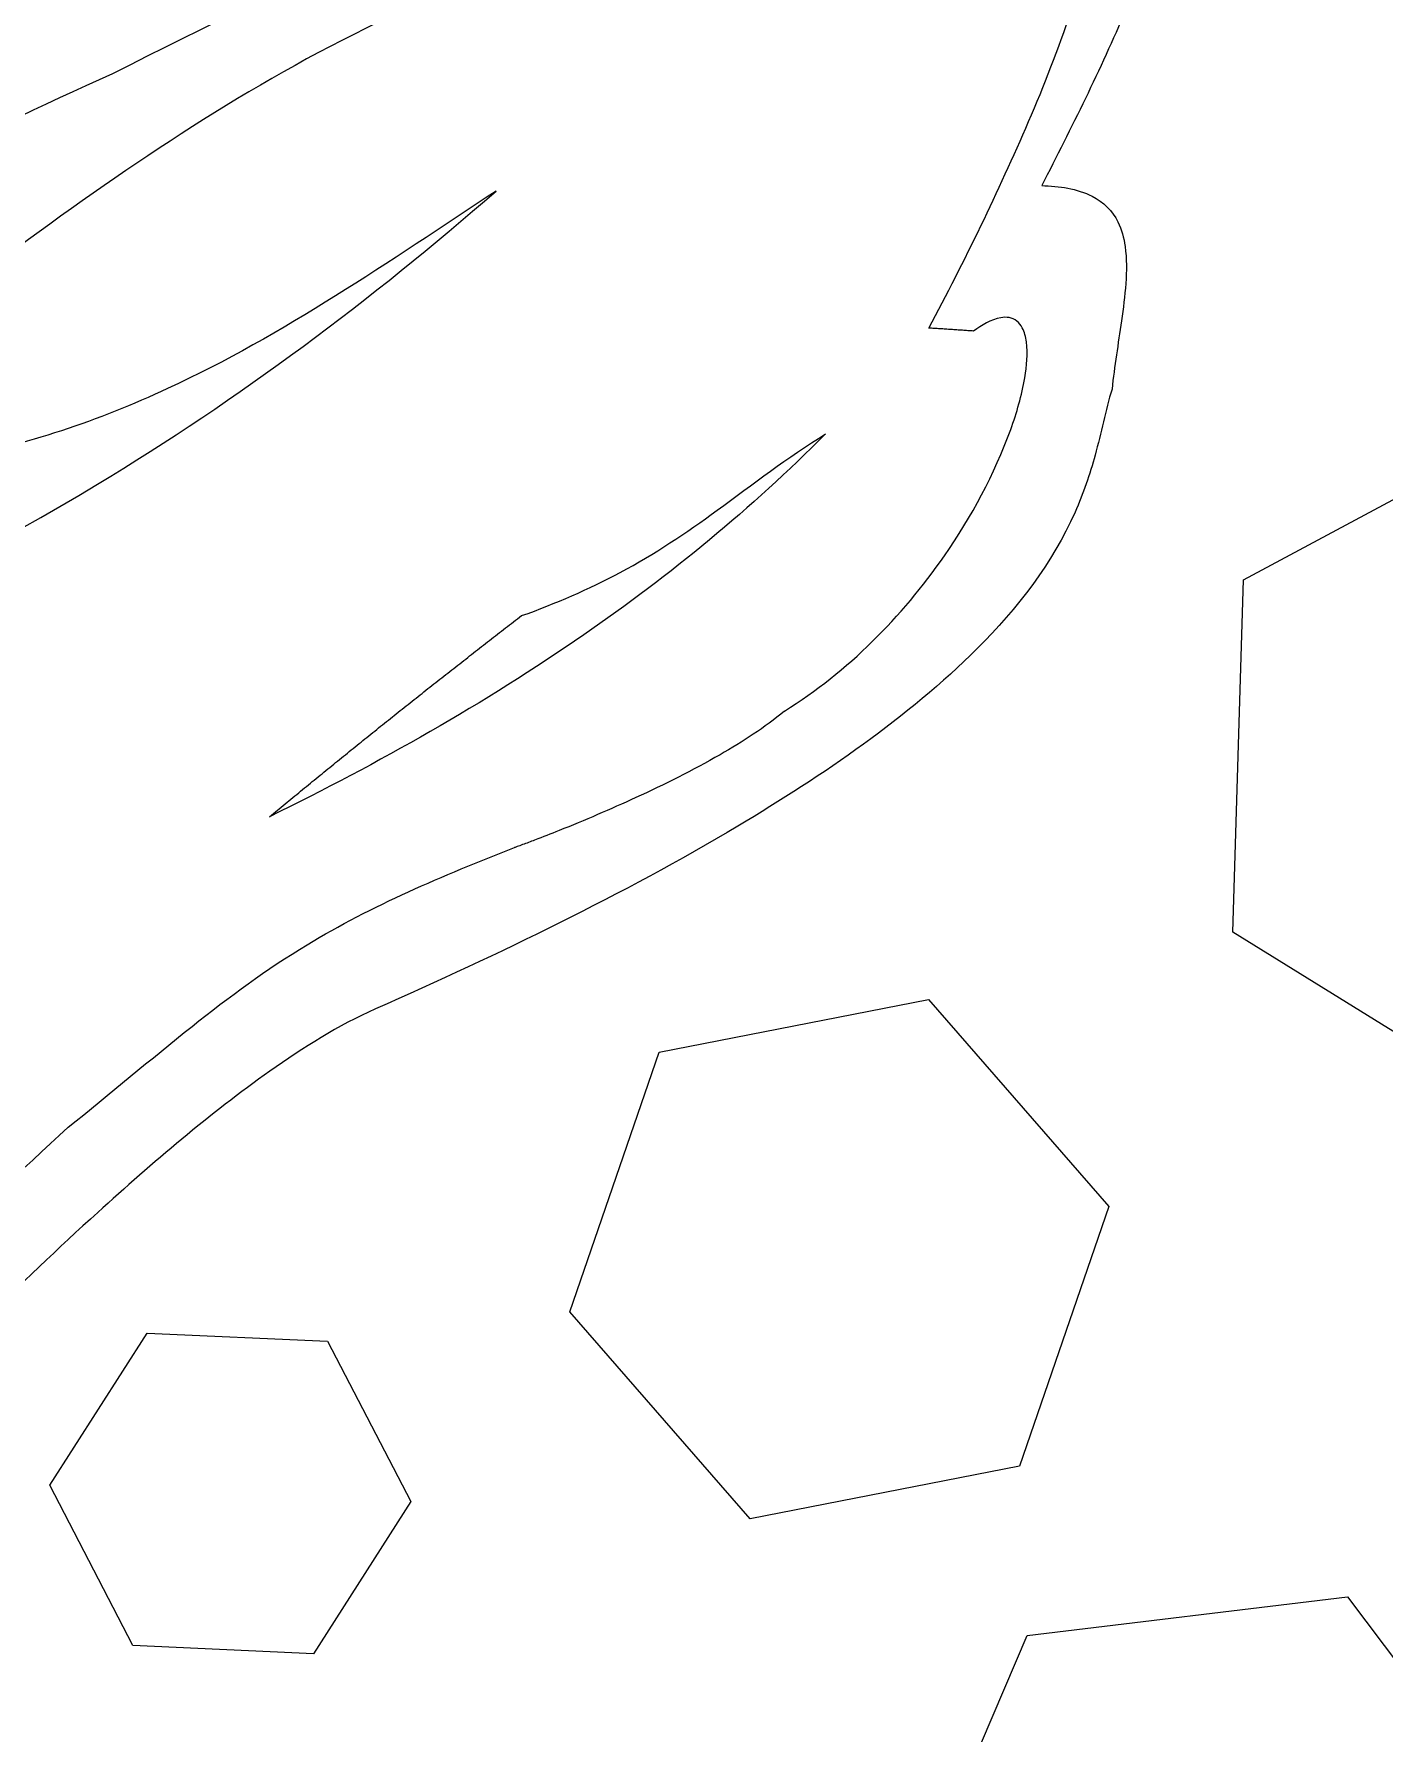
# Model space of a CAD drawing. Header units: millimetres. Extents: x -94 to 94, y -92 to 96.
# Drawn here: x -39.26 to -23.5, y 15.58 to 35.43 of the extents above; entities that cross this region are included whole.
import ezdxf

# ---------------------------------------------------------------- set-up
doc = ezdxf.new("R2010")
doc.units = ezdxf.units.MM
doc.layers.add('Fillet', color=7, linetype='CONTINUOUS')

msp = doc.modelspace()

# ---------------------------------------------------------------- linework, layer by layer
at = {"layer": 'Fillet'}
for p, q in [((-38.3419, 34.9638), (-38.3419, 34.9638, 4)), ((-38.3419, 34.9638), (-38.3419, 34.9638, 4)), ((-33.8657, 33.5921), (-33.8657, 33.5921, 4)), ((-33.8657, 33.5921), (-33.8657, 33.5921, 4)), ((-27.4933, 33.6555), (-27.4933, 33.6555, 4)), ((-27.4933, 33.6555), (-27.4933, 33.6555, 4)), ((-28.8118, 31.9913), (-28.8118, 31.9913, 4)), ((-28.8118, 31.9913), (-28.8118, 31.9913, 4)), ((-28.2886, 31.9563), (-28.2886, 31.9563, 4)), ((-28.2886, 31.9563), (-28.2886, 31.9563, 4)), ((-26.6719, 31.2779), (-26.6719, 31.2779, 4)), ((-26.6719, 31.2779), (-26.6719, 31.2779, 4)), ((-25.1346, 29.0495), (-21.5054, 30.998)), ((-25.1346, 29.0495), (-21.5054, 30.998)), ((-25.1346, 29.0495, 4), (-21.5054, 30.998, 4)), ((-25.1346, 29.0495, 4), (-21.5054, 30.998, 4)), ((-30.0177, 30.7544), (-30.0177, 30.7544, 4)), ((-30.0177, 30.7544), (-30.0177, 30.7544, 4)), ((-25.2618, 24.9322), (-25.1346, 29.0495)), ((-25.2618, 24.9322), (-25.1346, 29.0495)), ((-25.2618, 24.9322, 4), (-25.1346, 29.0495, 4)), ((-25.2618, 24.9322, 4), (-25.1346, 29.0495, 4)), ((-25.1346, 29.0495), (-25.1346, 29.0495, 4)), ((-25.1346, 29.0495), (-25.1346, 29.0495, 4)), ((-33.5671, 28.6316), (-33.5671, 28.6316, 4)), ((-33.5671, 28.6316), (-33.5671, 28.6316, 4)), ((-28.2461, 28.2475), (-28.2461, 28.2475, 4)), ((-28.2461, 28.2475), (-28.2461, 28.2475, 4)), ((-30.4978, 27.5171), (-30.4978, 27.5171, 4)), ((-30.4978, 27.5171), (-30.4978, 27.5171, 4)), ((-36.5099, 26.283), (-36.5099, 26.283, 4)), ((-36.5099, 26.283), (-36.5099, 26.283, 4)), ((-33.6493, 25.9216), (-33.6493, 25.9216, 4)), ((-33.6493, 25.9216), (-33.6493, 25.9216, 4)), ((-21.7597, 22.7635), (-25.2618, 24.9322)), ((-25.2618, 24.9322), (-25.2618, 24.9322, 4)), ((-21.7597, 22.7635), (-25.2618, 24.9322)), ((-21.7597, 22.7635, 4), (-25.2618, 24.9322, 4)), ((-25.2618, 24.9322), (-25.2618, 24.9322, 4)), ((-21.7597, 22.7635, 4), (-25.2618, 24.9322, 4)), ((-35.2742, 24.0372), (-35.2742, 24.0372, 4)), ((-35.2742, 24.0372), (-35.2742, 24.0372, 4)), ((-31.9624, 23.5321), (-28.8155, 24.1465)), ((-31.9624, 23.5321), (-28.8155, 24.1465)), ((-31.9624, 23.5321, 4), (-28.8155, 24.1465, 4)), ((-31.9624, 23.5321, 4), (-28.8155, 24.1465, 4)), ((-28.8155, 24.1465), (-26.7099, 21.7284)), ((-28.8155, 24.1465), (-26.7099, 21.7284)), ((-28.8155, 24.1465), (-28.8155, 24.1465, 4)), ((-28.8155, 24.1465, 4), (-26.7099, 21.7284, 4)), ((-28.8155, 24.1465), (-28.8155, 24.1465, 4)), ((-28.8155, 24.1465, 4), (-26.7099, 21.7284, 4)), ((-33.0038, 20.4995), (-31.9624, 23.5321)), ((-33.0038, 20.4995), (-31.9624, 23.5321)), ((-33.0038, 20.4995, 4), (-31.9624, 23.5321, 4)), ((-33.0038, 20.4995, 4), (-31.9624, 23.5321, 4)), ((-31.9624, 23.5321), (-31.9624, 23.5321, 4)), ((-31.9624, 23.5321), (-31.9624, 23.5321, 4)), ((-38.8621, 22.6541), (-38.8621, 22.6541, 4)), ((-38.8621, 22.6541), (-38.8621, 22.6541, 4)), ((-26.7099, 21.7284), (-27.7512, 18.6958)), ((-26.7099, 21.7284), (-27.7512, 18.6958)), ((-26.7099, 21.7284, 4), (-27.7512, 18.6958, 4)), ((-26.7099, 21.7284, 4), (-27.7512, 18.6958, 4)), ((-26.7099, 21.7284), (-26.7099, 21.7284, 4)), ((-26.7099, 21.7284), (-26.7099, 21.7284, 4)), ((-30.8982, 18.0814), (-33.0038, 20.4995)), ((-33.0038, 20.4995), (-33.0038, 20.4995, 4)), ((-30.8982, 18.0814), (-33.0038, 20.4995)), ((-30.8982, 18.0814, 4), (-33.0038, 20.4995, 4)), ((-33.0038, 20.4995), (-33.0038, 20.4995, 4)), ((-30.8982, 18.0814, 4), (-33.0038, 20.4995, 4)), ((-39.0786, 18.4725), (-37.942, 20.2504)), ((-39.0786, 18.4725), (-37.942, 20.2504)), ((-39.0786, 18.4725, 4), (-37.942, 20.2504, 4)), ((-39.0786, 18.4725, 4), (-37.942, 20.2504, 4)), ((-37.942, 20.2504), (-35.8339, 20.155)), ((-37.942, 20.2504), (-35.8339, 20.155)), ((-37.942, 20.2504), (-37.942, 20.2504, 4)), ((-37.942, 20.2504, 4), (-35.8339, 20.155, 4)), ((-37.942, 20.2504), (-37.942, 20.2504, 4)), ((-37.942, 20.2504, 4), (-35.8339, 20.155, 4)), ((-35.8339, 20.155), (-34.8626, 18.2816)), ((-35.8339, 20.155), (-34.8626, 18.2816)), ((-35.8339, 20.155), (-35.8339, 20.155, 4)), ((-35.8339, 20.155, 4), (-34.8626, 18.2816, 4)), ((-35.8339, 20.155), (-35.8339, 20.155, 4)), ((-35.8339, 20.155, 4), (-34.8626, 18.2816, 4)), ((-27.7512, 18.6958), (-30.8982, 18.0814)), ((-27.7512, 18.6958), (-30.8982, 18.0814)), ((-27.7512, 18.6958, 4), (-30.8982, 18.0814, 4)), ((-27.7512, 18.6958, 4), (-30.8982, 18.0814, 4)), ((-27.7512, 18.6958), (-27.7512, 18.6958, 4)), ((-27.7512, 18.6958), (-27.7512, 18.6958, 4)), ((-38.1073, 16.5992), (-39.0786, 18.4725)), ((-39.0786, 18.4725), (-39.0786, 18.4725, 4)), ((-38.1073, 16.5992), (-39.0786, 18.4725)), ((-38.1073, 16.5992, 4), (-39.0786, 18.4725, 4)), ((-39.0786, 18.4725), (-39.0786, 18.4725, 4)), ((-38.1073, 16.5992, 4), (-39.0786, 18.4725, 4)), ((-34.8626, 18.2816), (-35.9992, 16.5037)), ((-34.8626, 18.2816), (-35.9992, 16.5037)), ((-34.8626, 18.2816, 4), (-35.9992, 16.5037, 4)), ((-34.8626, 18.2816, 4), (-35.9992, 16.5037, 4)), ((-34.8626, 18.2816), (-34.8626, 18.2816, 4)), ((-34.8626, 18.2816), (-34.8626, 18.2816, 4)), ((-30.8982, 18.0814), (-30.8982, 18.0814, 4)), ((-30.8982, 18.0814), (-30.8982, 18.0814, 4)), ((-27.6626, 16.7186), (-23.9205, 17.1697)), ((-27.6626, 16.7186), (-23.9205, 17.1697)), ((-27.6626, 16.7186, 4), (-23.9205, 17.1697, 4)), ((-27.6626, 16.7186, 4), (-23.9205, 17.1697, 4)), ((-23.9205, 17.1697), (-21.6588, 14.1546)), ((-23.9205, 17.1697), (-21.6588, 14.1546)), ((-23.9205, 17.1697), (-23.9205, 17.1697, 4)), ((-23.9205, 17.1697, 4), (-21.6588, 14.1546, 4)), ((-23.9205, 17.1697), (-23.9205, 17.1697, 4)), ((-23.9205, 17.1697, 4), (-21.6588, 14.1546, 4)), ((-29.1429, 13.2524), (-27.6626, 16.7186)), ((-29.1429, 13.2524), (-27.6626, 16.7186)), ((-29.1429, 13.2524, 4), (-27.6626, 16.7186, 4)), ((-29.1429, 13.2524, 4), (-27.6626, 16.7186, 4)), ((-27.6626, 16.7186), (-27.6626, 16.7186, 4)), ((-27.6626, 16.7186), (-27.6626, 16.7186, 4)), ((-35.9992, 16.5037), (-38.1073, 16.5992)), ((-35.9992, 16.5037), (-38.1073, 16.5992)), ((-35.9992, 16.5037, 4), (-38.1073, 16.5992, 4)), ((-38.1073, 16.5992), (-38.1073, 16.5992, 4)), ((-38.1073, 16.5992), (-38.1073, 16.5992, 4)), ((-35.9992, 16.5037, 4), (-38.1073, 16.5992, 4)), ((-35.9992, 16.5037), (-35.9992, 16.5037, 4)), ((-35.9992, 16.5037), (-35.9992, 16.5037, 4))]:
    msp.add_line(p, q, dxfattribs=at)
for points, degree in [([(-38.3419, 34.9638), (-36.1786, 36.0745), (-33.9463, 37.0499), (-31.769, 38.1215)], 3), ([(-38.3419, 34.9638), (-36.1786, 36.0745), (-33.9463, 37.0499), (-31.769, 38.1215)], 3), ([(-38.3419, 34.9638, 4), (-36.1786, 36.0745, 4), (-33.9463, 37.0499, 4), (-31.769, 38.1215, 4)], 3), ([(-38.3419, 34.9638, 4), (-36.1786, 36.0745, 4), (-33.9463, 37.0499, 4), (-31.769, 38.1215, 4)], 3), ([(-28.2886, 31.9563), (-28.8118, 31.9913)], 1), ([(-28.2886, 31.9563), (-28.8118, 31.9913)], 1), ([(-28.2886, 31.9563, 4), (-28.8118, 31.9913, 4)], 1), ([(-28.2886, 31.9563, 4), (-28.8118, 31.9913, 4)], 1), ([(-36.5099, 26.283), (-35.0628, 27.4813), (-33.5671, 28.6316)], 2), ([(-36.5099, 26.283), (-35.0628, 27.4813), (-33.5671, 28.6316)], 2), ([(-36.5099, 26.283, 4), (-35.0628, 27.4813, 4), (-33.5671, 28.6316, 4)], 2), ([(-36.5099, 26.283, 4), (-35.0628, 27.4813, 4), (-33.5671, 28.6316, 4)], 2)]:
    msp.add_open_spline(points, degree=degree, dxfattribs=at)
for points, knots in [([(-26.3045, 38.1511), (-26.2444, 38.0891), (-26.1873, 38.0243), (-26.1332, 37.9565), (-26.0522, 37.8507), (-26.0041, 37.7159), (-25.9939, 37.5709), (-25.9752, 37.2996), (-26.0441, 37.0169), (-26.1231, 36.744), (-26.2285, 36.3921), (-26.3652, 36.0469), (-26.5103, 35.7055), (-26.8083, 35.0107), (-27.146, 34.3305), (-27.4933, 33.6555)], [0, 0, 0, 0, 0.0606872, 0.0606872, 0.0606872, 0.153527, 0.153527, 0.153527, 0.326488, 0.326488, 0.326488, 0.548368, 0.548368, 0.548368, 1, 1, 1, 1]), ([(-26.3045, 38.1511), (-26.2444, 38.0891), (-26.1873, 38.0243), (-26.1332, 37.9565), (-26.0522, 37.8507), (-26.0041, 37.7159), (-25.9939, 37.5709), (-25.9752, 37.2996), (-26.0441, 37.0169), (-26.1231, 36.744), (-26.2285, 36.3921), (-26.3652, 36.0469), (-26.5103, 35.7055), (-26.8083, 35.0107), (-27.146, 34.3305), (-27.4933, 33.6555)], [0, 0, 0, 0, 0.0606872, 0.0606872, 0.0606872, 0.153527, 0.153527, 0.153527, 0.326488, 0.326488, 0.326488, 0.548368, 0.548368, 0.548368, 1, 1, 1, 1]), ([(-26.3045, 38.1511, 4), (-26.2444, 38.0891, 4), (-26.1873, 38.0243, 4), (-26.1332, 37.9565, 4), (-26.0522, 37.8507, 4), (-26.0041, 37.7159, 4), (-25.9939, 37.5709, 4), (-25.9752, 37.2996, 4), (-26.0441, 37.0169, 4), (-26.1231, 36.744, 4), (-26.2285, 36.3921, 4), (-26.3652, 36.0469, 4), (-26.5103, 35.7055, 4), (-26.8083, 35.0107, 4), (-27.146, 34.3305, 4), (-27.4933, 33.6555, 4)], [0, 0, 0, 0, 0.0606872, 0.0606872, 0.0606872, 0.153527, 0.153527, 0.153527, 0.326488, 0.326488, 0.326488, 0.548368, 0.548368, 0.548368, 1, 1, 1, 1]), ([(-26.3045, 38.1511, 4), (-26.2444, 38.0891, 4), (-26.1873, 38.0243, 4), (-26.1332, 37.9565, 4), (-26.0522, 37.8507, 4), (-26.0041, 37.7159, 4), (-25.9939, 37.5709, 4), (-25.9752, 37.2996, 4), (-26.0441, 37.0169, 4), (-26.1231, 36.744, 4), (-26.2285, 36.3921, 4), (-26.3652, 36.0469, 4), (-26.5103, 35.7055, 4), (-26.8083, 35.0107, 4), (-27.146, 34.3305, 4), (-27.4933, 33.6555, 4)], [0, 0, 0, 0, 0.0606872, 0.0606872, 0.0606872, 0.153527, 0.153527, 0.153527, 0.326488, 0.326488, 0.326488, 0.548368, 0.548368, 0.548368, 1, 1, 1, 1]), ([(-28.8118, 31.9913), (-28.3888, 32.7782), (-28.0002, 33.5825), (-27.6459, 34.4041), (-27.4633, 34.826), (-27.2979, 35.2538), (-27.1497, 35.6874), (-27.0526, 35.979), (-26.9645, 36.274), (-26.9077, 36.5735), (-26.8769, 36.7255), (-26.8622, 36.8775), (-26.8636, 37.0294), (-26.8687, 37.1592), (-26.8914, 37.3022), (-26.991, 37.3839)], [0, 0, 0, 0, 0.456913, 0.456913, 0.456913, 0.691809, 0.691809, 0.691809, 0.849644, 0.849644, 0.849644, 0.929557, 0.929557, 0.929557, 1, 1, 1, 1]), ([(-28.8118, 31.9913), (-28.3888, 32.7782), (-28.0002, 33.5825), (-27.6459, 34.4041), (-27.4633, 34.826), (-27.2979, 35.2538), (-27.1497, 35.6874), (-27.0526, 35.979), (-26.9645, 36.274), (-26.9077, 36.5735), (-26.8769, 36.7255), (-26.8622, 36.8775), (-26.8636, 37.0294), (-26.8687, 37.1592), (-26.8914, 37.3022), (-26.991, 37.3839)], [0, 0, 0, 0, 0.456913, 0.456913, 0.456913, 0.691809, 0.691809, 0.691809, 0.849644, 0.849644, 0.849644, 0.929557, 0.929557, 0.929557, 1, 1, 1, 1]), ([(-28.8118, 31.9913, 4), (-28.3888, 32.7782, 4), (-28.0002, 33.5825, 4), (-27.6459, 34.4041, 4), (-27.4633, 34.826, 4), (-27.2979, 35.2538, 4), (-27.1497, 35.6874, 4), (-27.0526, 35.979, 4), (-26.9645, 36.274, 4), (-26.9077, 36.5735, 4), (-26.8769, 36.7255, 4), (-26.8622, 36.8775, 4), (-26.8636, 37.0294, 4), (-26.8687, 37.1592, 4), (-26.8914, 37.3022, 4), (-26.991, 37.3839, 4)], [0, 0, 0, 0, 0.456913, 0.456913, 0.456913, 0.691809, 0.691809, 0.691809, 0.849644, 0.849644, 0.849644, 0.929557, 0.929557, 0.929557, 1, 1, 1, 1]), ([(-28.8118, 31.9913, 4), (-28.3888, 32.7782, 4), (-28.0002, 33.5825, 4), (-27.6459, 34.4041, 4), (-27.4633, 34.826, 4), (-27.2979, 35.2538, 4), (-27.1497, 35.6874, 4), (-27.0526, 35.979, 4), (-26.9645, 36.274, 4), (-26.9077, 36.5735, 4), (-26.8769, 36.7255, 4), (-26.8622, 36.8775, 4), (-26.8636, 37.0294, 4), (-26.8687, 37.1592, 4), (-26.8914, 37.3022, 4), (-26.991, 37.3839, 4)], [0, 0, 0, 0, 0.456913, 0.456913, 0.456913, 0.691809, 0.691809, 0.691809, 0.849644, 0.849644, 0.849644, 0.929557, 0.929557, 0.929557, 1, 1, 1, 1]), ([(-30.1866, 36.9518), (-31.9453, 36.8231), (-33.6655, 36.3248), (-35.2489, 35.5594), (-36.7434, 34.8434), (-38.121, 33.9117), (-39.4527, 32.9327)], [0, 0, 0, 0, 0.515277, 0.515277, 0.515277, 1, 1, 1, 1]), ([(-30.1866, 36.9518), (-31.9453, 36.8231), (-33.6655, 36.3248), (-35.2489, 35.5594), (-36.7434, 34.8434), (-38.121, 33.9117), (-39.4527, 32.9327)], [0, 0, 0, 0, 0.515277, 0.515277, 0.515277, 1, 1, 1, 1]), ([(-30.1866, 36.9518, 4), (-31.9453, 36.8231, 4), (-33.6655, 36.3248, 4), (-35.2489, 35.5594, 4), (-36.7434, 34.8434, 4), (-38.121, 33.9117, 4), (-39.4527, 32.9327, 4)], [0, 0, 0, 0, 0.515277, 0.515277, 0.515277, 1, 1, 1, 1]), ([(-30.1866, 36.9518, 4), (-31.9453, 36.8231, 4), (-33.6655, 36.3248, 4), (-35.2489, 35.5594, 4), (-36.7434, 34.8434, 4), (-38.121, 33.9117, 4), (-39.4527, 32.9327, 4)], [0, 0, 0, 0, 0.515277, 0.515277, 0.515277, 1, 1, 1, 1]), ([(-47.4197, 30.6774), (-45.9805, 31.2213), (-44.5859, 31.8733), (-43.2133, 32.5634), (-41.5954, 33.3754), (-39.9987, 34.231), (-38.3419, 34.9638)], [0, 0, 0, 0, 0.459101, 0.459101, 0.459101, 1, 1, 1, 1]), ([(-47.4197, 30.6774), (-45.9805, 31.2213), (-44.5859, 31.8733), (-43.2133, 32.5634), (-41.5954, 33.3754), (-39.9987, 34.231), (-38.3419, 34.9638)], [0, 0, 0, 0, 0.459101, 0.459101, 0.459101, 1, 1, 1, 1]), ([(-47.4197, 30.6774, 4), (-45.9805, 31.2213, 4), (-44.5859, 31.8733, 4), (-43.2133, 32.5634, 4), (-41.5954, 33.3754, 4), (-39.9987, 34.231, 4), (-38.3419, 34.9638, 4)], [0, 0, 0, 0, 0.459101, 0.459101, 0.459101, 1, 1, 1, 1]), ([(-47.4197, 30.6774, 4), (-45.9805, 31.2213, 4), (-44.5859, 31.8733, 4), (-43.2133, 32.5634, 4), (-41.5954, 33.3754, 4), (-39.9987, 34.231, 4), (-38.3419, 34.9638, 4)], [0, 0, 0, 0, 0.459101, 0.459101, 0.459101, 1, 1, 1, 1]), ([(-46.0118, 26.9924), (-43.3757, 27.6727), (-40.8473, 28.7543), (-38.521, 30.1656), (-36.8701, 31.1644), (-35.3184, 32.323), (-33.8657, 33.5921)], [0, 0, 0, 0, 0.585144, 0.585144, 0.585144, 1, 1, 1, 1]), ([(-46.0118, 26.9924), (-43.3757, 27.6727), (-40.8473, 28.7543), (-38.521, 30.1656), (-36.8701, 31.1644), (-35.3184, 32.323), (-33.8657, 33.5921)], [0, 0, 0, 0, 0.585144, 0.585144, 0.585144, 1, 1, 1, 1]), ([(-46.0118, 26.9924, 4), (-43.3757, 27.6727, 4), (-40.8473, 28.7543, 4), (-38.521, 30.1656, 4), (-36.8701, 31.1644, 4), (-35.3184, 32.323, 4), (-33.8657, 33.5921, 4)], [0, 0, 0, 0, 0.585144, 0.585144, 0.585144, 1, 1, 1, 1]), ([(-46.0118, 26.9924, 4), (-43.3757, 27.6727, 4), (-40.8473, 28.7543, 4), (-38.521, 30.1656, 4), (-36.8701, 31.1644, 4), (-35.3184, 32.323, 4), (-33.8657, 33.5921, 4)], [0, 0, 0, 0, 0.585144, 0.585144, 0.585144, 1, 1, 1, 1]), ([(-33.8657, 33.5921), (-35.1125, 32.7721), (-36.343, 31.9123), (-37.7021, 31.2843), (-38.5088, 30.9096), (-39.3582, 30.6219), (-40.2338, 30.4536)], [0, 0, 0, 0, 0.626783, 0.626783, 0.626783, 1, 1, 1, 1]), ([(-33.8657, 33.5921), (-35.1125, 32.7721), (-36.343, 31.9123), (-37.7021, 31.2843), (-38.5088, 30.9096), (-39.3582, 30.6219), (-40.2338, 30.4536)], [0, 0, 0, 0, 0.626783, 0.626783, 0.626783, 1, 1, 1, 1]), ([(-33.8657, 33.5921, 4), (-35.1125, 32.7721, 4), (-36.343, 31.9123, 4), (-37.7021, 31.2843, 4), (-38.5088, 30.9096, 4), (-39.3582, 30.6219, 4), (-40.2338, 30.4536, 4)], [0, 0, 0, 0, 0.626783, 0.626783, 0.626783, 1, 1, 1, 1]), ([(-33.8657, 33.5921, 4), (-35.1125, 32.7721, 4), (-36.343, 31.9123, 4), (-37.7021, 31.2843, 4), (-38.5088, 30.9096, 4), (-39.3582, 30.6219, 4), (-40.2338, 30.4536, 4)], [0, 0, 0, 0, 0.626783, 0.626783, 0.626783, 1, 1, 1, 1]), ([(-27.4933, 33.6555), (-27.2888, 33.6496), (-27.0815, 33.6213), (-26.9037, 33.5313), (-26.7729, 33.4658), (-26.666, 33.3606), (-26.6032, 33.2313), (-26.5599, 33.1408), (-26.5318, 33.0449), (-26.5189, 32.9436), (-26.4814, 32.6583), (-26.5216, 32.3641), (-26.5615, 32.0738), (-26.5995, 31.8094), (-26.6442, 31.5447), (-26.6719, 31.2779)], [0, 0, 0, 0, 0.199324, 0.199324, 0.199324, 0.346154, 0.346154, 0.346154, 0.448222, 0.448222, 0.448222, 0.737418, 0.737418, 0.737418, 1, 1, 1, 1]), ([(-27.4933, 33.6555), (-27.2888, 33.6496), (-27.0815, 33.6213), (-26.9037, 33.5313), (-26.7729, 33.4658), (-26.666, 33.3606), (-26.6032, 33.2313), (-26.5599, 33.1408), (-26.5318, 33.0449), (-26.5189, 32.9436), (-26.4814, 32.6583), (-26.5216, 32.3641), (-26.5615, 32.0738), (-26.5995, 31.8094), (-26.6442, 31.5447), (-26.6719, 31.2779)], [0, 0, 0, 0, 0.199324, 0.199324, 0.199324, 0.346154, 0.346154, 0.346154, 0.448222, 0.448222, 0.448222, 0.737418, 0.737418, 0.737418, 1, 1, 1, 1]), ([(-27.4933, 33.6555, 4), (-27.2888, 33.6496, 4), (-27.0815, 33.6213, 4), (-26.9037, 33.5313, 4), (-26.7729, 33.4658, 4), (-26.666, 33.3606, 4), (-26.6032, 33.2313, 4), (-26.5599, 33.1408, 4), (-26.5318, 33.0449, 4), (-26.5189, 32.9436, 4), (-26.4814, 32.6583, 4), (-26.5216, 32.3641, 4), (-26.5615, 32.0738, 4), (-26.5995, 31.8094, 4), (-26.6442, 31.5447, 4), (-26.6719, 31.2779, 4)], [0, 0, 0, 0, 0.199324, 0.199324, 0.199324, 0.346154, 0.346154, 0.346154, 0.448222, 0.448222, 0.448222, 0.737418, 0.737418, 0.737418, 1, 1, 1, 1]), ([(-27.4933, 33.6555, 4), (-27.2888, 33.6496, 4), (-27.0815, 33.6213, 4), (-26.9037, 33.5313, 4), (-26.7729, 33.4658, 4), (-26.666, 33.3606, 4), (-26.6032, 33.2313, 4), (-26.5599, 33.1408, 4), (-26.5318, 33.0449, 4), (-26.5189, 32.9436, 4), (-26.4814, 32.6583, 4), (-26.5216, 32.3641, 4), (-26.5615, 32.0738, 4), (-26.5995, 31.8094, 4), (-26.6442, 31.5447, 4), (-26.6719, 31.2779, 4)], [0, 0, 0, 0, 0.199324, 0.199324, 0.199324, 0.346154, 0.346154, 0.346154, 0.448222, 0.448222, 0.448222, 0.737418, 0.737418, 0.737418, 1, 1, 1, 1]), ([(-30.4978, 27.5171), (-29.7542, 27.9794), (-29.1267, 28.6141), (-28.6295, 29.3304), (-28.3129, 29.7892), (-28.0443, 30.2833), (-27.8553, 30.8057), (-27.7827, 31.0033), (-27.7279, 31.2049), (-27.6908, 31.4103), (-27.668, 31.5493), (-27.6545, 31.6912), (-27.672, 31.8286), (-27.6788, 31.8878), (-27.695, 31.9432), (-27.7206, 31.9949), (-27.7514, 32.0555), (-27.8067, 32.103), (-27.8741, 32.1135), (-27.9064, 32.1187), (-27.9391, 32.1182), (-27.9721, 32.112), (-28.0867, 32.0901), (-28.1916, 32.0256), (-28.2886, 31.9563)], [0, 0, 0, 0, 0.420647, 0.420647, 0.420647, 0.689441, 0.689441, 0.689441, 0.791037, 0.791037, 0.791037, 0.860052, 0.860052, 0.860052, 0.889411, 0.889411, 0.889411, 0.924407, 0.924407, 0.924407, 0.94126, 0.94126, 0.94126, 1, 1, 1, 1]), ([(-30.4978, 27.5171), (-29.7542, 27.9794), (-29.1267, 28.6141), (-28.6295, 29.3304), (-28.3129, 29.7892), (-28.0443, 30.2833), (-27.8553, 30.8057), (-27.7827, 31.0033), (-27.7279, 31.2049), (-27.6908, 31.4103), (-27.668, 31.5493), (-27.6545, 31.6912), (-27.672, 31.8286), (-27.6788, 31.8878), (-27.695, 31.9432), (-27.7206, 31.9949), (-27.7514, 32.0555), (-27.8067, 32.103), (-27.8741, 32.1135), (-27.9064, 32.1187), (-27.9391, 32.1182), (-27.9721, 32.112), (-28.0867, 32.0901), (-28.1916, 32.0256), (-28.2886, 31.9563)], [0, 0, 0, 0, 0.420647, 0.420647, 0.420647, 0.689441, 0.689441, 0.689441, 0.791037, 0.791037, 0.791037, 0.860052, 0.860052, 0.860052, 0.889411, 0.889411, 0.889411, 0.924407, 0.924407, 0.924407, 0.94126, 0.94126, 0.94126, 1, 1, 1, 1]), ([(-30.4978, 27.5171, 4), (-29.7542, 27.9794, 4), (-29.1267, 28.6141, 4), (-28.6295, 29.3304, 4), (-28.3129, 29.7892, 4), (-28.0443, 30.2833, 4), (-27.8553, 30.8057, 4), (-27.7827, 31.0033, 4), (-27.7279, 31.2049, 4), (-27.6908, 31.4103, 4), (-27.668, 31.5493, 4), (-27.6545, 31.6912, 4), (-27.672, 31.8286, 4), (-27.6788, 31.8878, 4), (-27.695, 31.9432, 4), (-27.7206, 31.9949, 4), (-27.7514, 32.0555, 4), (-27.8067, 32.103, 4), (-27.8741, 32.1135, 4), (-27.9064, 32.1187, 4), (-27.9391, 32.1182, 4), (-27.9721, 32.112, 4), (-28.0867, 32.0901, 4), (-28.1916, 32.0256, 4), (-28.2886, 31.9563, 4)], [0, 0, 0, 0, 0.420647, 0.420647, 0.420647, 0.689441, 0.689441, 0.689441, 0.791037, 0.791037, 0.791037, 0.860052, 0.860052, 0.860052, 0.889411, 0.889411, 0.889411, 0.924407, 0.924407, 0.924407, 0.94126, 0.94126, 0.94126, 1, 1, 1, 1]), ([(-30.4978, 27.5171, 4), (-29.7542, 27.9794, 4), (-29.1267, 28.6141, 4), (-28.6295, 29.3304, 4), (-28.3129, 29.7892, 4), (-28.0443, 30.2833, 4), (-27.8553, 30.8057, 4), (-27.7827, 31.0033, 4), (-27.7279, 31.2049, 4), (-27.6908, 31.4103, 4), (-27.668, 31.5493, 4), (-27.6545, 31.6912, 4), (-27.672, 31.8286, 4), (-27.6788, 31.8878, 4), (-27.695, 31.9432, 4), (-27.7206, 31.9949, 4), (-27.7514, 32.0555, 4), (-27.8067, 32.103, 4), (-27.8741, 32.1135, 4), (-27.9064, 32.1187, 4), (-27.9391, 32.1182, 4), (-27.9721, 32.112, 4), (-28.0867, 32.0901, 4), (-28.1916, 32.0256, 4), (-28.2886, 31.9563, 4)], [0, 0, 0, 0, 0.420647, 0.420647, 0.420647, 0.689441, 0.689441, 0.689441, 0.791037, 0.791037, 0.791037, 0.860052, 0.860052, 0.860052, 0.889411, 0.889411, 0.889411, 0.924407, 0.924407, 0.924407, 0.94126, 0.94126, 0.94126, 1, 1, 1, 1]), ([(-26.6719, 31.2779), (-26.7496, 31.0294), (-26.7977, 30.7674), (-26.8697, 30.5076), (-26.9298, 30.2811), (-27.008, 30.0585), (-27.1043, 29.8396), (-27.3666, 29.2467), (-27.7782, 28.7158), (-28.2461, 28.2475)], [0, 0, 0, 0, 0.237177, 0.237177, 0.237177, 0.442702, 0.442702, 0.442702, 1, 1, 1, 1]), ([(-26.6719, 31.2779), (-26.7496, 31.0294), (-26.7977, 30.7674), (-26.8697, 30.5076), (-26.9298, 30.2811), (-27.008, 30.0585), (-27.1043, 29.8396), (-27.3666, 29.2467), (-27.7782, 28.7158), (-28.2461, 28.2475)], [0, 0, 0, 0, 0.237177, 0.237177, 0.237177, 0.442702, 0.442702, 0.442702, 1, 1, 1, 1]), ([(-26.6719, 31.2779, 4), (-26.7496, 31.0294, 4), (-26.7977, 30.7674, 4), (-26.8697, 30.5076, 4), (-26.9298, 30.2811, 4), (-27.008, 30.0585, 4), (-27.1043, 29.8396, 4), (-27.3666, 29.2467, 4), (-27.7782, 28.7158, 4), (-28.2461, 28.2475, 4)], [0, 0, 0, 0, 0.237177, 0.237177, 0.237177, 0.442702, 0.442702, 0.442702, 1, 1, 1, 1]), ([(-26.6719, 31.2779, 4), (-26.7496, 31.0294, 4), (-26.7977, 30.7674, 4), (-26.8697, 30.5076, 4), (-26.9298, 30.2811, 4), (-27.008, 30.0585, 4), (-27.1043, 29.8396, 4), (-27.3666, 29.2467, 4), (-27.7782, 28.7158, 4), (-28.2461, 28.2475, 4)], [0, 0, 0, 0, 0.237177, 0.237177, 0.237177, 0.442702, 0.442702, 0.442702, 1, 1, 1, 1]), ([(-30.0177, 30.7544), (-30.8806, 29.8851), (-31.8323, 29.1047), (-32.8416, 28.4071), (-34.0037, 27.6034), (-35.2392, 26.9067), (-36.5099, 26.283)], [0, 0, 0, 0, 0.464877, 0.464877, 0.464877, 1, 1, 1, 1]), ([(-30.0177, 30.7544), (-30.8806, 29.8851), (-31.8323, 29.1047), (-32.8416, 28.4071), (-34.0037, 27.6034), (-35.2392, 26.9067), (-36.5099, 26.283)], [0, 0, 0, 0, 0.464877, 0.464877, 0.464877, 1, 1, 1, 1]), ([(-30.0177, 30.7544, 4), (-30.8806, 29.8851, 4), (-31.8323, 29.1047, 4), (-32.8416, 28.4071, 4), (-34.0037, 27.6034, 4), (-35.2392, 26.9067, 4), (-36.5099, 26.283, 4)], [0, 0, 0, 0, 0.464877, 0.464877, 0.464877, 1, 1, 1, 1]), ([(-30.0177, 30.7544, 4), (-30.8806, 29.8851, 4), (-31.8323, 29.1047, 4), (-32.8416, 28.4071, 4), (-34.0037, 27.6034, 4), (-35.2392, 26.9067, 4), (-36.5099, 26.283, 4)], [0, 0, 0, 0, 0.464877, 0.464877, 0.464877, 1, 1, 1, 1]), ([(-33.5671, 28.6316), (-33.1684, 28.7726), (-32.7842, 28.9411), (-32.4144, 29.1373), (-32.0162, 29.3489), (-31.6436, 29.5985), (-31.284, 29.8624), (-30.8686, 30.1671), (-30.4604, 30.4824), (-30.0177, 30.7544)], [0, 0, 0, 0, 0.300808, 0.300808, 0.300808, 0.625244, 0.625244, 0.625244, 1, 1, 1, 1]), ([(-33.5671, 28.6316), (-33.1684, 28.7726), (-32.7842, 28.9411), (-32.4144, 29.1373), (-32.0162, 29.3489), (-31.6436, 29.5985), (-31.284, 29.8624), (-30.8686, 30.1671), (-30.4604, 30.4824), (-30.0177, 30.7544)], [0, 0, 0, 0, 0.300808, 0.300808, 0.300808, 0.625244, 0.625244, 0.625244, 1, 1, 1, 1]), ([(-33.5671, 28.6316, 4), (-33.1684, 28.7726, 4), (-32.7842, 28.9411, 4), (-32.4144, 29.1373, 4), (-32.0162, 29.3489, 4), (-31.6436, 29.5985, 4), (-31.284, 29.8624, 4), (-30.8686, 30.1671, 4), (-30.4604, 30.4824, 4), (-30.0177, 30.7544, 4)], [0, 0, 0, 0, 0.300808, 0.300808, 0.300808, 0.625244, 0.625244, 0.625244, 1, 1, 1, 1]), ([(-33.5671, 28.6316, 4), (-33.1684, 28.7726, 4), (-32.7842, 28.9411, 4), (-32.4144, 29.1373, 4), (-32.0162, 29.3489, 4), (-31.6436, 29.5985, 4), (-31.284, 29.8624, 4), (-30.8686, 30.1671, 4), (-30.4604, 30.4824, 4), (-30.0177, 30.7544, 4)], [0, 0, 0, 0, 0.300808, 0.300808, 0.300808, 0.625244, 0.625244, 0.625244, 1, 1, 1, 1]), ([(-28.2461, 28.2475), (-29.0651, 27.4333), (-30.0397, 26.7725), (-31.0403, 26.1725), (-32.3975, 25.3667), (-33.826, 24.6772), (-35.2742, 24.0372)], [0, 0, 0, 0, 0.42563, 0.42563, 0.42563, 1, 1, 1, 1]), ([(-28.2461, 28.2475), (-29.0651, 27.4333), (-30.0397, 26.7725), (-31.0403, 26.1725), (-32.3975, 25.3667), (-33.826, 24.6772), (-35.2742, 24.0372)], [0, 0, 0, 0, 0.42563, 0.42563, 0.42563, 1, 1, 1, 1]), ([(-28.2461, 28.2475, 4), (-29.0651, 27.4333, 4), (-30.0397, 26.7725, 4), (-31.0403, 26.1725, 4), (-32.3975, 25.3667, 4), (-33.826, 24.6772, 4), (-35.2742, 24.0372, 4)], [0, 0, 0, 0, 0.42563, 0.42563, 0.42563, 1, 1, 1, 1]), ([(-28.2461, 28.2475, 4), (-29.0651, 27.4333, 4), (-30.0397, 26.7725, 4), (-31.0403, 26.1725, 4), (-32.3975, 25.3667, 4), (-33.826, 24.6772, 4), (-35.2742, 24.0372, 4)], [0, 0, 0, 0, 0.42563, 0.42563, 0.42563, 1, 1, 1, 1]), ([(-30.4978, 27.5171), (-30.7281, 27.3227), (-30.9861, 27.1589), (-31.2495, 27.0067), (-31.5703, 26.8248), (-31.8984, 26.6577), (-32.2339, 26.5051), (-32.532, 26.3685), (-32.8306, 26.2405), (-33.1297, 26.121), (-33.2262, 26.0823), (-33.3212, 26.0451), (-33.4149, 26.0092), (-33.4637, 25.9905), (-33.5107, 25.9727), (-33.5558, 25.956), (-33.5977, 25.9403), (-33.65, 25.9213), (-33.6493, 25.9216)], [0, 0, 0, 0, 0.250456, 0.250456, 0.250456, 0.553121, 0.553121, 0.553121, 0.822144, 0.822144, 0.822144, 0.909087, 0.909087, 0.909087, 0.95433, 0.95433, 0.95433, 1, 1, 1, 1]), ([(-30.4978, 27.5171), (-30.7281, 27.3227), (-30.9861, 27.1589), (-31.2495, 27.0067), (-31.5703, 26.8248), (-31.8984, 26.6577), (-32.2339, 26.5051), (-32.532, 26.3685), (-32.8306, 26.2405), (-33.1297, 26.121), (-33.2262, 26.0823), (-33.3212, 26.0451), (-33.4149, 26.0092), (-33.4637, 25.9905), (-33.5107, 25.9727), (-33.5558, 25.956), (-33.5977, 25.9403), (-33.65, 25.9213), (-33.6493, 25.9216)], [0, 0, 0, 0, 0.250456, 0.250456, 0.250456, 0.553121, 0.553121, 0.553121, 0.822144, 0.822144, 0.822144, 0.909087, 0.909087, 0.909087, 0.95433, 0.95433, 0.95433, 1, 1, 1, 1]), ([(-30.4978, 27.5171, 4), (-30.7281, 27.3227, 4), (-30.9861, 27.1589, 4), (-31.2495, 27.0067, 4), (-31.5703, 26.8248, 4), (-31.8984, 26.6577, 4), (-32.2339, 26.5051, 4), (-32.532, 26.3685, 4), (-32.8306, 26.2405, 4), (-33.1297, 26.121, 4), (-33.2262, 26.0823, 4), (-33.3212, 26.0451, 4), (-33.4149, 26.0092, 4), (-33.4637, 25.9905, 4), (-33.5107, 25.9727, 4), (-33.5558, 25.956, 4), (-33.5977, 25.9403, 4), (-33.65, 25.9213, 4), (-33.6493, 25.9216, 4)], [0, 0, 0, 0, 0.250456, 0.250456, 0.250456, 0.553121, 0.553121, 0.553121, 0.822144, 0.822144, 0.822144, 0.909087, 0.909087, 0.909087, 0.95433, 0.95433, 0.95433, 1, 1, 1, 1]), ([(-30.4978, 27.5171, 4), (-30.7281, 27.3227, 4), (-30.9861, 27.1589, 4), (-31.2495, 27.0067, 4), (-31.5703, 26.8248, 4), (-31.8984, 26.6577, 4), (-32.2339, 26.5051, 4), (-32.532, 26.3685, 4), (-32.8306, 26.2405, 4), (-33.1297, 26.121, 4), (-33.2262, 26.0823, 4), (-33.3212, 26.0451, 4), (-33.4149, 26.0092, 4), (-33.4637, 25.9905, 4), (-33.5107, 25.9727, 4), (-33.5558, 25.956, 4), (-33.5977, 25.9403, 4), (-33.65, 25.9213, 4), (-33.6493, 25.9216, 4)], [0, 0, 0, 0, 0.250456, 0.250456, 0.250456, 0.553121, 0.553121, 0.553121, 0.822144, 0.822144, 0.822144, 0.909087, 0.909087, 0.909087, 0.95433, 0.95433, 0.95433, 1, 1, 1, 1]), ([(-38.8621, 22.6541), (-38.3771, 23.0467), (-37.9003, 23.4468), (-37.4161, 23.833), (-36.9856, 24.1761), (-36.5444, 24.5031), (-36.0734, 24.7863), (-35.3125, 25.246), (-34.4854, 25.5967), (-33.6493, 25.9216)], [0, 0, 0, 0, 0.300638, 0.300638, 0.300638, 0.567852, 0.567852, 0.567852, 1, 1, 1, 1]), ([(-38.8621, 22.6541), (-38.3771, 23.0467), (-37.9003, 23.4468), (-37.4161, 23.833), (-36.9856, 24.1761), (-36.5444, 24.5031), (-36.0734, 24.7863), (-35.3125, 25.246), (-34.4854, 25.5967), (-33.6493, 25.9216)], [0, 0, 0, 0, 0.300638, 0.300638, 0.300638, 0.567852, 0.567852, 0.567852, 1, 1, 1, 1]), ([(-38.8621, 22.6541, 4), (-38.3771, 23.0467, 4), (-37.9003, 23.4468, 4), (-37.4161, 23.833, 4), (-36.9856, 24.1761, 4), (-36.5444, 24.5031, 4), (-36.0734, 24.7863, 4), (-35.3125, 25.246, 4), (-34.4854, 25.5967, 4), (-33.6493, 25.9216, 4)], [0, 0, 0, 0, 0.300638, 0.300638, 0.300638, 0.567852, 0.567852, 0.567852, 1, 1, 1, 1]), ([(-38.8621, 22.6541, 4), (-38.3771, 23.0467, 4), (-37.9003, 23.4468, 4), (-37.4161, 23.833, 4), (-36.9856, 24.1761, 4), (-36.5444, 24.5031, 4), (-36.0734, 24.7863, 4), (-35.3125, 25.246, 4), (-34.4854, 25.5967, 4), (-33.6493, 25.9216, 4)], [0, 0, 0, 0, 0.300638, 0.300638, 0.300638, 0.567852, 0.567852, 0.567852, 1, 1, 1, 1]), ([(-35.2742, 24.0372), (-35.7108, 23.8442), (-36.116, 23.5854), (-36.5069, 23.3106), (-37.2138, 22.8083), (-37.8743, 22.2425), (-38.5177, 21.6602), (-39.4392, 20.8222), (-40.3221, 19.9421), (-41.1916, 19.0503), (-42.2531, 17.9627), (-43.2871, 16.8481), (-44.3414, 15.7579)], [0, 0, 0, 0, 0.116557, 0.116557, 0.116557, 0.32769, 0.32769, 0.32769, 0.630528, 0.630528, 0.630528, 1, 1, 1, 1]), ([(-35.2742, 24.0372), (-35.7108, 23.8442), (-36.116, 23.5854), (-36.5069, 23.3106), (-37.2138, 22.8083), (-37.8743, 22.2425), (-38.5177, 21.6602), (-39.4392, 20.8222), (-40.3221, 19.9421), (-41.1916, 19.0503), (-42.2531, 17.9627), (-43.2871, 16.8481), (-44.3414, 15.7579)], [0, 0, 0, 0, 0.116557, 0.116557, 0.116557, 0.32769, 0.32769, 0.32769, 0.630528, 0.630528, 0.630528, 1, 1, 1, 1]), ([(-35.2742, 24.0372, 4), (-35.7108, 23.8442, 4), (-36.116, 23.5854, 4), (-36.5069, 23.3106, 4), (-37.2138, 22.8083, 4), (-37.8743, 22.2425, 4), (-38.5177, 21.6602, 4), (-39.4392, 20.8222, 4), (-40.3221, 19.9421, 4), (-41.1916, 19.0503, 4), (-42.2531, 17.9627, 4), (-43.2871, 16.8481, 4), (-44.3414, 15.7579, 4)], [0, 0, 0, 0, 0.116557, 0.116557, 0.116557, 0.32769, 0.32769, 0.32769, 0.630528, 0.630528, 0.630528, 1, 1, 1, 1]), ([(-35.2742, 24.0372, 4), (-35.7108, 23.8442, 4), (-36.116, 23.5854, 4), (-36.5069, 23.3106, 4), (-37.2138, 22.8083, 4), (-37.8743, 22.2425, 4), (-38.5177, 21.6602, 4), (-39.4392, 20.8222, 4), (-40.3221, 19.9421, 4), (-41.1916, 19.0503, 4), (-42.2531, 17.9627, 4), (-43.2871, 16.8481, 4), (-44.3414, 15.7579, 4)], [0, 0, 0, 0, 0.116557, 0.116557, 0.116557, 0.32769, 0.32769, 0.32769, 0.630528, 0.630528, 0.630528, 1, 1, 1, 1]), ([(-44.9148, 17.5999), (-44.7415, 17.6477), (-44.5744, 17.7132), (-44.4134, 17.7962), (-44.0524, 17.9792), (-43.718, 18.2135), (-43.3953, 18.4604), (-42.956, 18.7989), (-42.5388, 19.1667), (-42.1292, 19.5424), (-41.0228, 20.5603), (-39.9754, 21.6438), (-38.8621, 22.6541)], [0, 0, 0, 0, 0.0686998, 0.0686998, 0.0686998, 0.222682, 0.222682, 0.222682, 0.432532, 0.432532, 0.432532, 1, 1, 1, 1]), ([(-44.9148, 17.5999), (-44.7415, 17.6477), (-44.5744, 17.7132), (-44.4134, 17.7962), (-44.0524, 17.9792), (-43.718, 18.2135), (-43.3953, 18.4604), (-42.956, 18.7989), (-42.5388, 19.1667), (-42.1292, 19.5424), (-41.0228, 20.5603), (-39.9754, 21.6438), (-38.8621, 22.6541)], [0, 0, 0, 0, 0.0686998, 0.0686998, 0.0686998, 0.222682, 0.222682, 0.222682, 0.432532, 0.432532, 0.432532, 1, 1, 1, 1]), ([(-44.9148, 17.5999, 4), (-44.7415, 17.6477, 4), (-44.5744, 17.7132, 4), (-44.4134, 17.7962, 4), (-44.0524, 17.9792, 4), (-43.718, 18.2135, 4), (-43.3953, 18.4604, 4), (-42.956, 18.7989, 4), (-42.5388, 19.1667, 4), (-42.1292, 19.5424, 4), (-41.0228, 20.5603, 4), (-39.9754, 21.6438, 4), (-38.8621, 22.6541, 4)], [0, 0, 0, 0, 0.0686998, 0.0686998, 0.0686998, 0.222682, 0.222682, 0.222682, 0.432532, 0.432532, 0.432532, 1, 1, 1, 1]), ([(-44.9148, 17.5999, 4), (-44.7415, 17.6477, 4), (-44.5744, 17.7132, 4), (-44.4134, 17.7962, 4), (-44.0524, 17.9792, 4), (-43.718, 18.2135, 4), (-43.3953, 18.4604, 4), (-42.956, 18.7989, 4), (-42.5388, 19.1667, 4), (-42.1292, 19.5424, 4), (-41.0228, 20.5603, 4), (-39.9754, 21.6438, 4), (-38.8621, 22.6541, 4)], [0, 0, 0, 0, 0.0686998, 0.0686998, 0.0686998, 0.222682, 0.222682, 0.222682, 0.432532, 0.432532, 0.432532, 1, 1, 1, 1])]:
    msp.add_open_spline(points, degree=3, knots=knots, dxfattribs=at)

doc.saveas('drawing.dxf')
